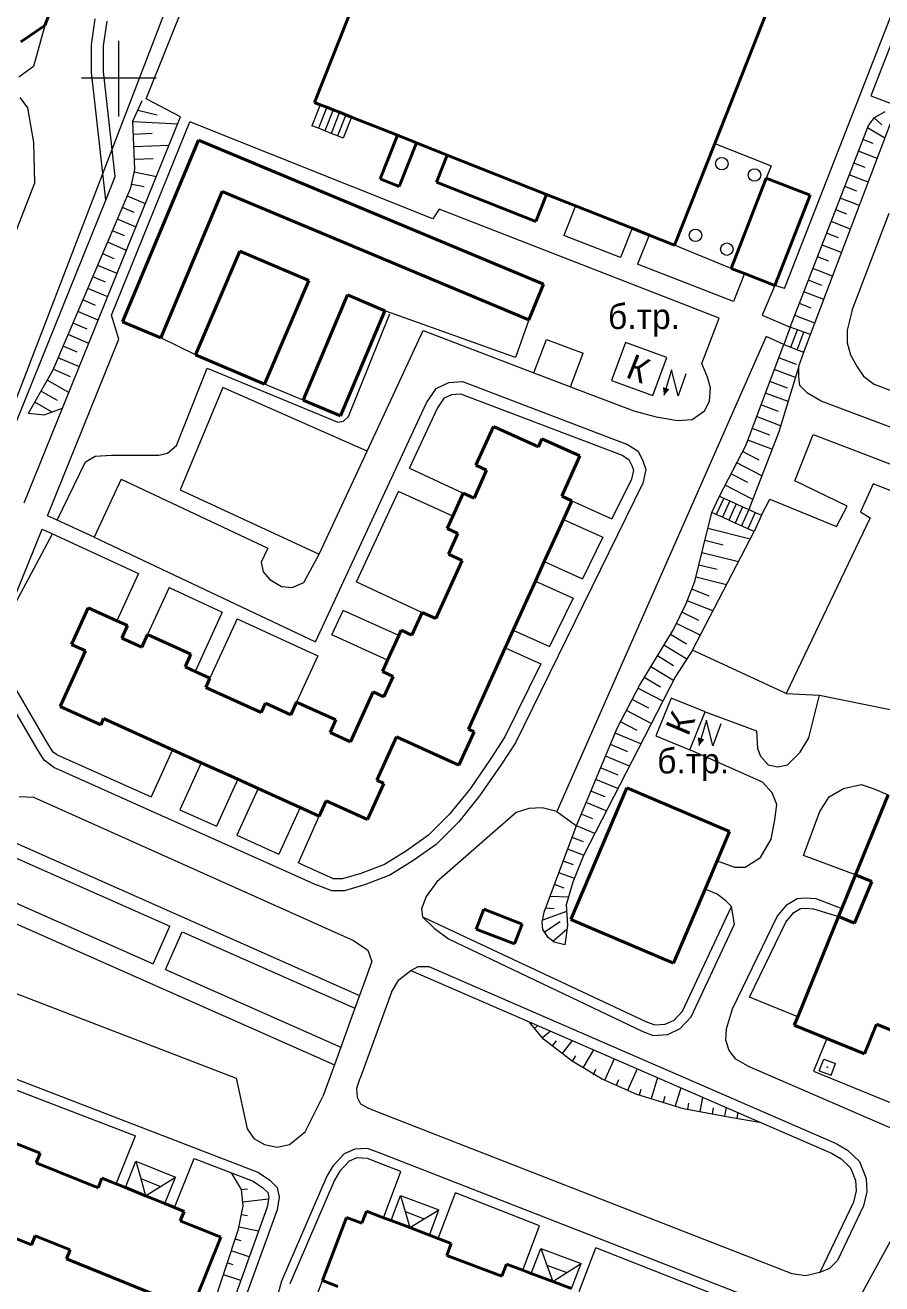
# Model space of a CAD drawing. Extents: x 1000 to 4000, y -5000 to -1000.
# Drawn here: x 1385.1 to 1521.5, y -3991.9 to -3791.5 of the extents above; entities that cross this region are included whole.
import ezdxf
from ezdxf.enums import TextEntityAlignment as Align

# ---------------------------------------------------------------- set-up
doc = ezdxf.new("R2010")
doc.units = 0
doc.header["$MEASUREMENT"] = 0
for name, color, linetype in [('1', 7, 'CONTINUOUS'), ('11', 7, 'CONTINUOUS'), ('16', 7, 'CONTINUOUS'), ('17', 7, 'CONTINUOUS'), ('18', 7, 'CONTINUOUS'), ('24', 7, 'CONTINUOUS'), ('25', 7, 'CONTINUOUS'), ('37', 7, 'CONTINUOUS'), ('40', 7, 'CONTINUOUS'), ('6', 7, 'CONTINUOUS'), ('7', 7, 'CONTINUOUS')]:
    doc.layers.add(name, color=color, linetype=linetype)
doc.styles.get("Standard").update_dxf_attribs({"font": 'txt', "height": 0.2})

msp = doc.modelspace()

# ---------------------------------------------------------------- linework, layer by layer
at = {"layer": '1', "color": 253, "linetype": 'Continuous', "lineweight": 0}
for p, q in [((1400, -3806.06), (1400, -3794.02)), ((1405.96, -3800), (1394.04, -3800))]:
    msp.add_line(p, q, dxfattribs=at)
at = {"layer": '11', "color": 253, "linetype": 'Continuous', "lineweight": 0}
for p, q in [((1404.36, -3803.28), (1417.09, -3771.49)), ((1505.95, -3833.47), (1525.95, -3782.22)), ((1409.84, -3806.14), (1404.36, -3803.28)), ((1449.96, -3822.38), (1411.33, -3806.92)), ((1497.47, -3830.26), (1488.43, -3826.55)), ((1443.23, -3837.32), (1442.34, -3837)), ((1463.15, -3844.47), (1443.23, -3837.32)), ((1465.25, -3838.43), (1463.15, -3844.47)), ((1412.23, -3844.04), (1406.7, -3841.32)), ((1429.35, -3851.23), (1423.2, -3848.7))]:
    msp.add_line(p, q, dxfattribs=at)
at = {"layer": '16', "color": 253, "linetype": 'Continuous', "lineweight": 0}
for p, q in [((1480.67, -3842.04), (1478.44, -3848.1)), ((1487.21, -3844.45), (1480.67, -3842.04)), ((1484.98, -3850.5), (1487.21, -3844.45)), ((1487.99, -3846.41), (1486.78, -3850.52)), ((1489.01, -3850.54), (1487.99, -3846.41)), ((1490.27, -3847.03), (1489.01, -3850.54)), ((1478.44, -3848.1), (1484.98, -3850.5)), ((1487.92, -3898.67), (1485.47, -3904.71)), ((1493.32, -3900.86), (1487.92, -3898.67)), ((1490.88, -3906.9), (1493.32, -3900.86)), ((1493.55, -3902.18), (1492.34, -3906.29)), ((1494.57, -3906.31), (1493.55, -3902.18)), ((1495.83, -3902.8), (1494.57, -3906.31)), ((1485.47, -3904.71), (1490.88, -3906.9))]:
    msp.add_line(p, q, dxfattribs=at)
for points in [[(1486.78, -3850.52), (1487.64, -3849.5), (1486.6, -3849.17)], [(1492.34, -3906.29), (1493.2, -3905.27), (1492.16, -3904.93)]]:
    msp.add_solid(points, dxfattribs=at)
at = {"layer": '18', "color": 253, "linetype": 'Continuous', "lineweight": 0}
msp.add_line((1344.78, -3952.16), (1432.99, -3722.74), dxfattribs=at)
at = {"layer": '24', "color": 253, "linetype": 'Continuous', "lineweight": 0}
for p, q in [((1527.36, -3783.16), (1519.71, -3802.77)), ((1388.22, -3791.57), (1386.41, -3798.13)), ((1395.65, -3794.69), (1396.26, -3790.53)), ((1397.55, -3794.83), (1398.13, -3790.9)), ((1395.65, -3799), (1395.65, -3794.69)), ((1397.55, -3798.89), (1397.55, -3794.83)), ((1386.41, -3798.13), (1384.11, -3799.82)), ((1397.96, -3819.4), (1395.65, -3799)), ((1399.44, -3815.65), (1397.55, -3798.89)), ((1384.26, -3803.03), (1385.49, -3804.72)), ((1519.71, -3802.77), (1553.08, -3815.35)), ((1385.49, -3804.72), (1386.43, -3810.21)), ((1391.06, -3852.54), (1409.84, -3806.14)), ((1398.86, -3837.73), (1411.33, -3806.92)), ((1510.09, -3840.8), (1522.83, -3807.2)), ((1386.43, -3810.21), (1386.56, -3816.68)), ((1397.96, -3819.4), (1399.44, -3815.65)), ((1386.56, -3816.68), (1370.78, -3857.35)), ((1379.37, -3865.34), (1397.96, -3819.4)), ((1450.97, -3820.81), (1449.96, -3822.38)), ((1495.55, -3838.18), (1450.97, -3820.81)), ((1472.72, -3820.32), (1470.84, -3825.05)), ((1516.74, -3836.91), (1522.6, -3821.47)), ((1479.84, -3828.55), (1470.84, -3825.05)), ((1481.69, -3823.88), (1479.84, -3828.55)), ((1484.4, -3824.95), (1482.56, -3829.61)), ((1497.83, -3835.55), (1482.56, -3829.61)), ((1499.58, -3831.08), (1497.83, -3835.55)), ((1504.44, -3832.97), (1502.43, -3837.72)), ((1505.95, -3833.47), (1504.44, -3832.97)), ((1400.03, -3841.55), (1398.86, -3837.73)), ((1502.43, -3837.72), (1506.88, -3839.6)), ((1516.74, -3836.91), (1515.92, -3840.09)), ((1492.78, -3845.41), (1495.55, -3838.18)), ((1388.66, -3869.66), (1400.03, -3841.55)), ((1439.52, -3859.35), (1448.44, -3840.17)), ((1448.44, -3840.17), (1466.08, -3846.88)), ((1466.08, -3846.88), (1468.1, -3841.57)), ((1468.1, -3841.57), (1473.92, -3843.78)), ((1503.05, -3841.11), (1469.7, -3916.74)), ((1505.83, -3842.4), (1503.05, -3841.11)), ((1515.92, -3840.09), (1515.92, -3842.11)), ((1471.9, -3849.1), (1473.92, -3843.78)), ((1508.25, -3845.84), (1509.04, -3843.6)), ((1515.92, -3842.11), (1516.45, -3844.03)), ((1493.7, -3847.57), (1492.78, -3845.41)), ((1508.25, -3847.53), (1508.25, -3845.84)), ((1516.45, -3844.03), (1517.51, -3845.95)), ((1466.08, -3846.88), (1471.9, -3849.1)), ((1494.16, -3849.26), (1493.7, -3847.57)), ((1508.4, -3848.91), (1508.25, -3847.53)), ((1517.51, -3845.95), (1518.55, -3847.42)), ((1518.55, -3847.42), (1520.31, -3848.76)), ((1449, -3851.68), (1450.54, -3849.37)), ((1450.54, -3849.37), (1452.54, -3848.45)), ((1452.54, -3848.45), (1454.7, -3848.29)), ((1454.7, -3848.29), (1480.96, -3858.29)), ((1471.9, -3849.1), (1481.96, -3852.93)), ((1494.01, -3851.41), (1494.16, -3849.26)), ((1509.63, -3850.14), (1508.4, -3848.91)), ((1558.58, -3863.29), (1520.31, -3848.76)), ((1431.32, -3889.7), (1449, -3851.68)), ((1450.67, -3852.61), (1451.83, -3850.87)), ((1451.83, -3850.87), (1453.02, -3850.32)), ((1453.02, -3850.32), (1454.41, -3850.22)), ((1454.41, -3850.22), (1480.1, -3859.99)), ((1493.24, -3852.95), (1494.01, -3851.41)), ((1511.79, -3851.38), (1509.63, -3850.14)), ((1572.06, -3874.27), (1511.79, -3851.38)), ((1384.96, -3867.61), (1391.06, -3852.54)), ((1446.26, -3862.09), (1450.67, -3852.61)), ((1481.96, -3852.93), (1485.55, -3853.88)), ((1491.24, -3854.34), (1493.24, -3852.95)), ((1485.55, -3853.88), (1488.93, -3854.49)), ((1488.93, -3854.49), (1491.24, -3854.34)), ((1507.62, -3864.11), (1510.55, -3856.72)), ((1510.55, -3856.72), (1537, -3866.88)), ((1431.89, -3875.74), (1439.52, -3859.35)), ((1480.96, -3858.29), (1482.65, -3859.36)), ((1482.65, -3859.36), (1483.42, -3860.9)), ((1480.1, -3859.99), (1481.18, -3860.68)), ((1481.18, -3860.68), (1481.66, -3861.63)), ((1481.66, -3861.63), (1481.91, -3862.4)), ((1483.42, -3860.9), (1483.88, -3862.29)), ((1400.4, -3863.82), (1396.09, -3873.07)), ((1400.4, -3863.82), (1423.7, -3874.82)), ((1446.26, -3862.09), (1454.81, -3866.07)), ((1481.61, -3863.82), (1478.5, -3870.15)), ((1481.91, -3862.4), (1481.61, -3863.82)), ((1483.88, -3862.29), (1483.42, -3864.44)), ((1437.84, -3880.18), (1444.54, -3865.79)), ((1453.16, -3869.7), (1444.54, -3865.79)), ((1483.42, -3864.44), (1463.13, -3905.81)), ((1515.93, -3868.11), (1507.62, -3864.11)), ((1520.08, -3864.57), (1518.08, -3869.04)), ((1535.77, -3870.73), (1520.08, -3864.57)), ((1472.11, -3867.26), (1478.5, -3870.15)), ((1502.29, -3869.57), (1503.62, -3867.03)), ((1503.62, -3867.03), (1514.24, -3871.34)), ((1390.21, -3870.37), (1388.66, -3869.66)), ((1514.24, -3871.34), (1515.93, -3868.11)), ((1518.08, -3869.04), (1519.62, -3869.96)), ((1381.42, -3887.55), (1387.79, -3871.8)), ((1387.79, -3871.8), (1389.43, -3872.55)), ((1396.09, -3873.07), (1390.21, -3870.37)), ((1470.77, -3870.22), (1477.07, -3873.07)), ((1519.62, -3869.96), (1506.24, -3897.97)), ((1389.43, -3872.55), (1403.11, -3878.84)), ((1396.09, -3873.07), (1431.32, -3889.7)), ((1477.07, -3873.07), (1473.81, -3879.72)), ((1491.32, -3891.05), (1501.11, -3872.17)), ((1423.7, -3874.82), (1422.67, -3877.05)), ((1429.44, -3880.29), (1431.89, -3875.74)), ((1422.67, -3877.05), (1422.98, -3878.59)), ((1467.72, -3876.96), (1473.81, -3879.72)), ((1403.11, -3878.84), (1399.66, -3886.36)), ((1422.98, -3878.59), (1424.06, -3879.82)), ((1424.06, -3879.82), (1425.9, -3880.9)), ((1408, -3881.09), (1404.56, -3888.58)), ((1408, -3881.09), (1416.47, -3884.99)), ((1425.9, -3880.9), (1427.59, -3881.06)), ((1427.59, -3881.06), (1429.44, -3880.29)), ((1437.84, -3880.18), (1448.29, -3885.05)), ((1466.33, -3880.05), (1472.32, -3882.76)), ((1472.32, -3882.76), (1468.54, -3890.46)), ((1416.47, -3884.99), (1412.13, -3894.43)), ((1433.91, -3888.62), (1435.73, -3884.71)), ((1444.55, -3888.7), (1435.73, -3884.71)), ((1418.83, -3886.07), (1414.5, -3895.5)), ((1418.83, -3886.07), (1431.67, -3891.97)), ((1462.79, -3887.85), (1468.54, -3890.46)), ((1387.04, -3906.86), (1376.44, -3888.66)), ((1442.77, -3892.64), (1433.91, -3888.62)), ((1388.66, -3905.88), (1380.01, -3891.03)), ((1461.51, -3890.67), (1467.18, -3893.24)), ((1506.24, -3897.97), (1491.32, -3891.05)), ((1431.67, -3891.97), (1428.29, -3899.32)), ((1467.18, -3893.24), (1461.47, -3904.87)), ((1509.83, -3905), (1511.52, -3898.22)), ((1511.52, -3898.22), (1531.31, -3902.23)), ((1493.32, -3900.86), (1501.52, -3903.92)), ((1501.52, -3903.92), (1501.68, -3906.69)), ((1389.54, -3907.27), (1388.66, -3905.88)), ((1461.47, -3904.87), (1459.24, -3908.29)), ((1463.13, -3905.81), (1460.82, -3909.35)), ((1508.44, -3907.3), (1509.83, -3905)), ((1388.12, -3908.55), (1387.04, -3906.86)), ((1390.06, -3907.67), (1389.54, -3907.27)), ((1390.06, -3907.67), (1405.16, -3914.43)), ((1408.56, -3906.91), (1405.16, -3914.43)), ((1502.44, -3912.08), (1490.88, -3906.9)), ((1501.68, -3906.69), (1502.14, -3907.92)), ((1502.14, -3907.92), (1503.37, -3909.31)), ((1506.44, -3909.31), (1508.44, -3907.3)), ((1389.58, -3909.7), (1388.12, -3908.55)), ((1389.58, -3909.7), (1431.58, -3928.49)), ((1413.13, -3908.98), (1409.73, -3916.47)), ((1459.24, -3908.29), (1455.91, -3913.13)), ((1460.82, -3909.35), (1457.44, -3914.27)), ((1503.37, -3909.31), (1504.91, -3909.61)), ((1504.91, -3909.61), (1506.44, -3909.31)), ((1418.92, -3911.61), (1415.53, -3919.07)), ((1422.16, -3913.08), (1418.79, -3920.53)), ((1455.91, -3913.13), (1452.64, -3917.15)), ((1503.98, -3913.77), (1502.44, -3912.08)), ((1504.75, -3915.62), (1503.98, -3913.77)), ((1513.05, -3914.38), (1515.38, -3913.1)), ((1515.38, -3913.1), (1518.14, -3912.46)), ((1518.14, -3912.46), (1520.06, -3913.1)), ((1520.06, -3913.1), (1522.48, -3914.1)), ((1384.12, -3914.33), (1386.42, -3914.48)), ((1386.42, -3914.48), (1437.34, -3937.26)), ((1457.44, -3914.27), (1454.05, -3918.43)), ((1504.44, -3918.08), (1504.75, -3915.62)), ((1511.56, -3916.72), (1513.05, -3914.38)), ((1409.73, -3916.47), (1415.53, -3919.07)), ((1428.85, -3916.11), (1425.49, -3923.53)), ((1428.58, -3924.91), (1431.9, -3917.49)), ((1452.64, -3917.15), (1449.28, -3920.51)), ((1463.24, -3916.9), (1450.64, -3927.95)), ((1465.24, -3916.28), (1463.24, -3916.9)), ((1467.39, -3916.13), (1465.24, -3916.28)), ((1469.7, -3916.74), (1467.39, -3916.13)), ((1509.01, -3923.75), (1511.56, -3916.72)), ((1454.05, -3918.43), (1450.52, -3921.97)), ((1503.83, -3921.16), (1504.44, -3918.08)), ((1380.1, -3920.23), (1438.32, -3946.03)), ((1418.79, -3920.53), (1425.49, -3923.53)), ((1449.28, -3920.51), (1445.77, -3923)), ((1450.52, -3921.97), (1446.82, -3924.59)), ((1502.14, -3924.08), (1503.83, -3921.16)), ((1379.3, -3922.24), (1408.11, -3935.01)), ((1445.77, -3923), (1442.28, -3925.19)), ((1517.29, -3926.82), (1509.01, -3923.75)), ((1428.58, -3924.91), (1434.24, -3927.46)), ((1442.28, -3925.19), (1438.53, -3926.63)), ((1446.82, -3924.59), (1443.13, -3926.89)), ((1495.23, -3924.62), (1497.98, -3925.62)), ((1497.98, -3925.62), (1499.68, -3925.62)), ((1499.68, -3925.62), (1502.14, -3924.08)), ((1435.63, -3927.46), (1434.24, -3927.46)), ((1438.53, -3926.63), (1435.63, -3927.46)), ((1443.13, -3926.89), (1439.13, -3928.43)), ((1450.64, -3927.95), (1448.95, -3930.26)), ((1376.89, -3928.33), (1405.45, -3940.99)), ((1433.9, -3929.36), (1431.58, -3928.49)), ((1435.9, -3929.36), (1433.9, -3929.36)), ((1439.13, -3928.43), (1435.9, -3929.36)), ((1495.23, -3929.91), (1493.31, -3929.12)), ((1496.61, -3930.99), (1495.23, -3929.91)), ((1375.78, -3931.15), (1434.31, -3957.1)), ((1448.95, -3930.26), (1448.18, -3932.26)), ((1489.7, -3948.53), (1497.52, -3931.85)), ((1497.52, -3931.85), (1496.61, -3930.99)), ((1498, -3934.68), (1497.52, -3931.85)), ((1504.78, -3933.46), (1506.37, -3931.54)), ((1506.37, -3931.54), (1507.96, -3930.59)), ((1507.96, -3930.59), (1509.24, -3930.48)), ((1509.24, -3930.48), (1510.94, -3930.59)), ((1510.94, -3930.59), (1515.1, -3932.19)), ((1448.18, -3932.26), (1448.33, -3933.49)), ((1448.33, -3933.49), (1450.18, -3935.34)), ((1448.33, -3933.49), (1484.02, -3950.25)), ((1497.66, -3948.16), (1504.78, -3933.46)), ((1506.19, -3934.37), (1507.47, -3932.82)), ((1507.47, -3932.82), (1508.49, -3932.21)), ((1508.49, -3932.21), (1509.26, -3932.14)), ((1509.26, -3932.14), (1510.58, -3932.23)), ((1510.58, -3932.23), (1514.57, -3933.48)), ((1405.45, -3940.99), (1408.11, -3935.01)), ((1407.45, -3941.88), (1410.11, -3935.9)), ((1410.11, -3935.9), (1437.58, -3948.07)), ((1450.18, -3935.34), (1452.47, -3936.99)), ((1491.08, -3949.46), (1498, -3934.68)), ((1500.41, -3946.3), (1506.19, -3934.37)), ((1437.34, -3937.26), (1439.65, -3938.8)), ((1452.47, -3936.99), (1483.39, -3951.76)), ((1439.65, -3938.8), (1440.26, -3940.65)), ((1407.45, -3941.88), (1435.34, -3954.24)), ((1440.26, -3940.65), (1439.31, -3943.29)), ((1446.47, -3942.05), (1447.64, -3941.43)), ((1447.64, -3941.43), (1449.34, -3941.43)), ((1449.34, -3941.43), (1514.2, -3969.61)), ((1439.31, -3943.29), (1438.32, -3946.03)), ((1443.39, -3945.49), (1444.56, -3943.55)), ((1444.56, -3943.55), (1446.47, -3942.05)), ((1446.47, -3942.05), (1465.3, -3950.24)), ((1382.97, -3945.45), (1418.67, -3959.18)), ((1438.32, -3946.03), (1437.58, -3948.07)), ((1443.39, -3945.49), (1438.42, -3959.2)), ((1508.06, -3949.43), (1500.41, -3946.3)), ((1437.58, -3948.07), (1435.34, -3954.24)), ((1486.97, -3950.61), (1488.4, -3949.95)), ((1488.4, -3949.95), (1489.7, -3948.53)), ((1489.38, -3951.3), (1491.08, -3949.46)), ((1496.71, -3951.36), (1497.66, -3948.16)), ((1465.3, -3950.24), (1502.31, -3966.32)), ((1483.39, -3951.76), (1485.08, -3952.38)), ((1484.02, -3950.25), (1485.31, -3950.72)), ((1485.31, -3950.72), (1486.97, -3950.61)), ((1487.38, -3952.23), (1489.38, -3951.3)), ((1496.6, -3953.17), (1496.71, -3951.36)), ((1369.68, -3953.99), (1422.14, -3974.15)), ((1485.08, -3952.38), (1487.38, -3952.23)), ((1497.13, -3954.77), (1496.6, -3953.17)), ((1369.27, -3955.57), (1402.64, -3968.39)), ((1435.34, -3954.24), (1434.31, -3957.1)), ((1498.19, -3956.15), (1497.13, -3954.77)), ((1434.31, -3957.1), (1432.49, -3962.14)), ((1500.09, -3957.25), (1498.19, -3956.15)), ((1500.09, -3957.25), (1529.92, -3970.21)), ((1418.67, -3959.18), (1420.42, -3967.27)), ((1437.88, -3960.77), (1438.42, -3959.2)), ((1437.98, -3962.26), (1437.88, -3960.77)), ((1429.65, -3967.74), (1432.49, -3962.14)), ((1438.51, -3963.33), (1437.98, -3962.26)), ((1439.68, -3963.97), (1438.51, -3963.33)), ((1440.96, -3964.5), (1439.68, -3963.97)), ((1507.19, -3990.37), (1440.96, -3964.5)), ((1420.42, -3967.27), (1421.5, -3968.81)), ((1427.19, -3969.74), (1429.65, -3967.74)), ((1502.31, -3966.32), (1513.42, -3971.14)), ((1399.56, -3976.03), (1402.64, -3968.39)), ((1421.5, -3968.81), (1423.19, -3969.74)), ((1423.19, -3969.74), (1425.19, -3970.2)), ((1425.19, -3970.2), (1427.19, -3969.74)), ((1514.2, -3969.61), (1516, -3970.68)), ((1408.86, -3979.78), (1412, -3971.99)), ((1412, -3971.99), (1417.93, -3974.27)), ((1435.87, -3971.27), (1434.07, -3973.19)), ((1437.57, -3970.52), (1435.87, -3971.27)), ((1437.9, -3971.9), (1436.69, -3972.43)), ((1439.59, -3970.42), (1437.57, -3970.52)), ((1439.59, -3972.01), (1437.9, -3971.9)), ((1441.88, -3971.23), (1439.59, -3970.42)), ((1441.87, -3972.87), (1439.59, -3972.01)), ((1502.63, -3994.96), (1441.88, -3971.23)), ((1513.42, -3971.14), (1514.96, -3972.06)), ((1514.96, -3972.06), (1516.46, -3973.47)), ((1516, -3970.68), (1517.91, -3972.49)), ((1434.07, -3973.19), (1433.11, -3974.78)), ((1435.18, -3974.03), (1434.35, -3975.42)), ((1436.69, -3972.43), (1435.18, -3974.03)), ((1444.9, -3974.07), (1441.87, -3972.87)), ((1442.12, -3981.42), (1444.9, -3974.07)), ((1516.46, -3973.47), (1517.28, -3975.52)), ((1517.91, -3972.49), (1518.98, -3975.15)), ((1417.93, -3974.27), (1421.39, -3975.6)), ((1421.39, -3975.6), (1422.95, -3976.64)), ((1422.14, -3974.15), (1423.98, -3975.38)), ((1423.98, -3975.38), (1425.21, -3976.61)), ((1433.11, -3974.78), (1425.89, -3991.51)), ((1434.35, -3975.42), (1427.2, -3991.97)), ((1517.28, -3975.52), (1517.36, -3977.12)), ((1518.98, -3975.15), (1519.08, -3977.28)), ((1422.95, -3976.64), (1423.72, -3977.41)), ((1423.72, -3977.41), (1423.87, -3978.19)), ((1425.21, -3976.61), (1425.52, -3978.15)), ((1450.84, -3984.71), (1453.57, -3977.46)), ((1466.99, -3982.7), (1453.57, -3977.46)), ((1517.36, -3977.12), (1516.92, -3978.94)), ((1519.08, -3977.28), (1518.55, -3979.52)), ((1423.63, -3979.75), (1416.3, -4000)), ((1423.87, -3978.19), (1423.63, -3979.75)), ((1425.52, -3978.15), (1425.21, -3980.15)), ((1516.92, -3978.94), (1511.61, -3990.12)), ((1518.55, -3979.52), (1514.41, -3988.24)), ((1525.99, -3979.27), (1518.13, -3993.76)), ((1425.21, -3980.15), (1418.03, -4000)), ((1464.32, -3989.79), (1466.99, -3982.7)), ((1473.3, -3993.18), (1475.94, -3986.19)), ((1496.24, -3994.22), (1475.94, -3986.19)), ((1511.61, -3990.12), (1509.32, -3990.68)), ((1513.14, -3989.51), (1511.61, -3990.12)), ((1514.41, -3988.24), (1513.14, -3989.51)), ((1425.89, -3991.51), (1425.36, -3993.42)), ((1429.21, -4000), (1432.44, -3991.43)), ((1509.32, -3990.68), (1507.19, -3990.37))]:
    msp.add_line(p, q, dxfattribs=at)
at = {"layer": '25', "color": 253, "linetype": 'Continuous', "lineweight": 0}
for p, q in [((1506.88, -3839.6), (1505.83, -3842.4)), ((1508.02, -3840.03), (1506.88, -3839.6)), ((1506.97, -3842.83), (1508.02, -3840.03)), ((1508, -3843.22), (1509.05, -3840.41)), ((1509.05, -3840.41), (1508.02, -3840.03)), ((1509.04, -3843.6), (1510.09, -3840.8)), ((1510.09, -3840.8), (1509.05, -3840.41)), ((1505.83, -3842.4), (1506.97, -3842.83)), ((1506.97, -3842.83), (1508, -3843.22)), ((1508, -3843.22), (1509.04, -3843.6)), ((1494.41, -3869.13), (1495.59, -3866.53)), ((1496.28, -3866.84), (1495.1, -3869.44)), ((1495.59, -3866.53), (1496.28, -3866.84)), ((1497.28, -3867.3), (1496.1, -3869.9)), ((1496.28, -3866.84), (1497.28, -3867.3)), ((1498.29, -3867.75), (1497.11, -3870.35)), ((1497.28, -3867.3), (1498.29, -3867.75)), ((1498.29, -3867.75), (1499.29, -3868.21)), ((1495.1, -3869.44), (1494.41, -3869.13)), ((1496.1, -3869.9), (1495.1, -3869.44)), ((1499.29, -3868.21), (1498.11, -3870.81)), ((1500.29, -3868.66), (1499.11, -3871.26)), ((1499.29, -3868.21), (1500.29, -3868.66)), ((1501.29, -3869.12), (1500.11, -3871.72)), ((1500.29, -3868.66), (1501.29, -3869.12)), ((1502.29, -3869.57), (1501.11, -3872.17)), ((1501.29, -3869.12), (1502.29, -3869.57)), ((1497.11, -3870.35), (1496.1, -3869.9)), ((1498.11, -3870.81), (1497.11, -3870.35)), ((1499.11, -3871.26), (1498.11, -3870.81)), ((1500.11, -3871.72), (1499.11, -3871.26)), ((1501.11, -3872.17), (1500.11, -3871.72))]:
    msp.add_line(p, q, dxfattribs=at)
at = {"layer": '37', "color": 253, "linetype": 'Continuous', "lineweight": 0}
for p, q in [((1402.25, -3806.81), (1403.72, -3803.51)), ((1406.1, -3805.89), (1403.02, -3805.1)), ((1520.27, -3806.22), (1521.97, -3805.26)), ((1402.56, -3814.51), (1402.25, -3806.81)), ((1409.37, -3807.3), (1402.26, -3806.93)), ((1506.88, -3839.6), (1519.32, -3807.5)), ((1519.32, -3807.5), (1520.27, -3806.22)), ((1521.43, -3807.41), (1520.22, -3806.29)), ((1405.33, -3808.81), (1402.34, -3808.93)), ((1520.09, -3810.4), (1518.44, -3809.76)), ((1521.95, -3809.51), (1519.16, -3807.89)), ((1407.99, -3810.71), (1402.41, -3810.93)), ((1520.71, -3812.78), (1517.72, -3811.62)), ((1405.49, -3812.81), (1402.49, -3812.93)), ((1518.79, -3814.19), (1517, -3813.49)), ((1401.94, -3817.43), (1402.56, -3814.51)), ((1405.98, -3815.66), (1402.47, -3814.92)), ((1519.3, -3816.53), (1516.27, -3815.36)), ((1389.48, -3846.52), (1401.94, -3817.43)), ((1404.06, -3817.3), (1402.06, -3816.88)), ((1517.46, -3817.96), (1515.55, -3817.22)), ((1404.24, -3819.97), (1401.38, -3818.75)), ((1517.88, -3820.27), (1514.83, -3819.09)), ((1402.43, -3821.37), (1400.59, -3820.59)), ((1515.89, -3821.64), (1514.11, -3820.95)), ((1402.74, -3823.68), (1399.8, -3822.43)), ((1516.46, -3824.01), (1513.38, -3822.82)), ((1400.89, -3825.07), (1399.02, -3824.26)), ((1514.57, -3825.42), (1512.66, -3824.68)), ((1401.23, -3827.39), (1398.23, -3826.1)), ((1515.04, -3827.74), (1511.94, -3826.55)), ((1399.73, -3831.1), (1396.65, -3829.78)), ((1399.26, -3828.72), (1397.44, -3827.94)), ((1513.02, -3829.11), (1511.22, -3828.41)), ((1397.89, -3832.48), (1395.87, -3831.62)), ((1513.62, -3831.49), (1510.49, -3830.28)), ((1398.23, -3834.81), (1395.08, -3833.46)), ((1511.92, -3832.97), (1509.77, -3832.14)), ((1396.3, -3836.15), (1394.29, -3835.29)), ((1512.2, -3835.23), (1509.05, -3834.01)), ((1396.73, -3838.52), (1393.5, -3837.13)), ((1436.54, -3853.84), (1443.16, -3837.51)), ((1510.78, -3838.97), (1507.6, -3837.74)), ((1510.22, -3836.6), (1508.33, -3835.87)), ((1394.94, -3839.93), (1392.72, -3838.97)), ((1395.23, -3842.22), (1391.93, -3840.81)), ((1393.35, -3843.59), (1391.14, -3842.65)), ((1502.28, -3851.84), (1505.83, -3842.4)), ((1393.73, -3845.93), (1390.35, -3844.49)), ((1507.85, -3845.57), (1505.04, -3844.51)), ((1508.25, -3845.84), (1505.04, -3856.29)), ((1385.64, -3853.29), (1389.48, -3846.52)), ((1392.32, -3847.51), (1389.57, -3846.32)), ((1409.16, -3858.46), (1414.08, -3846.14)), ((1414.08, -3846.14), (1434.85, -3854.76)), ((1507.69, -3847.65), (1504.34, -3846.38)), ((1390.22, -3851.3), (1387.61, -3849.81)), ((1392.07, -3850.04), (1388.6, -3848.07)), ((1506.44, -3849.31), (1503.63, -3848.26)), ((1389.41, -3853.13), (1386.62, -3851.55)), ((1499.84, -3858.34), (1502.28, -3851.84)), ((1506.52, -3851.48), (1502.93, -3850.13)), ((1385.64, -3853.29), (1388.1, -3853.6)), ((1388.1, -3853.6), (1391.06, -3852.54)), ((1435.77, -3854.61), (1436.54, -3853.84)), ((1505.03, -3853.05), (1502.22, -3852)), ((1434.85, -3854.76), (1435.77, -3854.61)), ((1503.62, -3856.8), (1500.82, -3855.74)), ((1505.34, -3855.31), (1501.52, -3853.87)), ((1503.97, -3859.07), (1500.11, -3857.62)), ((1505.04, -3856.29), (1500.29, -3868.66)), ((1406.39, -3860), (1407.77, -3859.69)), ((1407.77, -3859.69), (1409.16, -3858.46)), ((1495.59, -3866.53), (1499.84, -3858.34)), ((1501.94, -3860.81), (1499.28, -3859.43)), ((1390.21, -3870.37), (1394.7, -3861.07)), ((1394.7, -3861.07), (1396.24, -3860.15)), ((1396.24, -3860.15), (1398.85, -3860)), ((1398.85, -3860), (1406.39, -3860)), ((1502.36, -3863.28), (1498.36, -3861.2)), ((1500.1, -3864.36), (1497.43, -3862.98)), ((1500.91, -3867.04), (1496.51, -3864.76)), ((1493.06, -3874.47), (1494.41, -3869.13)), ((1500.49, -3873.38), (1493.77, -3871.67)), ((1381.42, -3887.56), (1389.43, -3872.55)), ((1496.18, -3874.35), (1493.28, -3873.61)), ((1491.68, -3880.11), (1493.06, -3874.47)), ((1498.62, -3876.98), (1492.79, -3875.55)), ((1495.23, -3878.21), (1492.32, -3877.5)), ((1496.72, -3880.63), (1491.84, -3879.44)), ((1490.3, -3883.62), (1491.68, -3880.11)), ((1493.99, -3882.43), (1491.2, -3881.33)), ((1488.28, -3887.78), (1490.3, -3883.62)), ((1494.56, -3884.8), (1490.47, -3883.19)), ((1492.33, -3886.31), (1489.63, -3885)), ((1482.88, -3896.68), (1488.28, -3887.78)), ((1492.56, -3888.65), (1488.76, -3886.8)), ((1490.37, -3890.12), (1487.81, -3888.56)), ((1490.39, -3892.47), (1486.77, -3890.27)), ((1491.32, -3891.05), (1488.6, -3895.22)), ((1488.21, -3895.82), (1484.69, -3893.69)), ((1488.3, -3893.54), (1485.73, -3891.98)), ((1488.6, -3895.22), (1482.65, -3906.83)), ((1486.22, -3896.96), (1483.65, -3895.4)), ((1479.37, -3903.39), (1482.88, -3896.68)), ((1486.57, -3899.18), (1482.64, -3897.12)), ((1484.38, -3900.29), (1481.72, -3898.9)), ((1484.75, -3902.74), (1480.79, -3900.67)), ((1472.79, -3919.15), (1479.37, -3903.39)), ((1482.53, -3903.83), (1479.87, -3902.44)), ((1483.1, -3905.96), (1479.01, -3904.25)), ((1482.65, -3906.83), (1473.96, -3923.74)), ((1481.27, -3909.53), (1477.47, -3907.94)), ((1481.01, -3907.25), (1478.24, -3906.09)), ((1479.47, -3910.94), (1476.7, -3909.79)), ((1479.43, -3913.09), (1475.93, -3911.63)), ((1477.44, -3914.43), (1475.16, -3913.48)), ((1477.6, -3916.66), (1474.39, -3915.32)), ((1475.45, -3917.93), (1473.62, -3917.17)), ((1467.69, -3932.78), (1472.79, -3919.15)), ((1475.76, -3920.23), (1472.85, -3919.01)), ((1473.96, -3921.57), (1472.14, -3920.88)), ((1473.97, -3923.7), (1471.44, -3922.76)), ((1473.96, -3923.74), (1472.26, -3927.99)), ((1472.36, -3925.24), (1470.74, -3924.63)), ((1472.44, -3927.33), (1470.04, -3926.5)), ((1472.26, -3927.99), (1471.2, -3931.61)), ((1470.88, -3928.95), (1469.34, -3928.38)), ((1471.56, -3930.37), (1468.64, -3930.25)), ((1471.2, -3931.61), (1471.41, -3934.91)), ((1467.38, -3934.37), (1467.69, -3932.78)), ((1471.27, -3932.68), (1467.44, -3934.05)), ((1469.29, -3932.24), (1467.94, -3932.12)), ((1467.48, -3935.55), (1467.38, -3934.37)), ((1468.33, -3936.82), (1467.48, -3935.55)), ((1470.26, -3934.3), (1467.76, -3935.96)), ((1471.32, -3935.53), (1469.09, -3937.42)), ((1471.41, -3934.91), (1470.99, -3937.99)), ((1469.29, -3937.57), (1468.33, -3936.82)), ((1470.99, -3937.99), (1469.29, -3937.57)), ((1467.58, -3952.98), (1465.3, -3950.24)), ((1466.68, -3950.83), (1466.16, -3951.27)), ((1468.73, -3951.73), (1467.44, -3952.8)), ((1472.15, -3956.49), (1467.58, -3952.98)), ((1469.6, -3953.27), (1468.99, -3954.06)), ((1472.16, -3953.22), (1470.57, -3955.28)), ((1472.67, -3955.64), (1472.16, -3956.5)), ((1475.58, -3954.7), (1473.87, -3957.53)), ((1476.93, -3959.37), (1472.15, -3956.49)), ((1475.9, -3957.82), (1475.49, -3958.74)), ((1478.84, -3956.12), (1477.32, -3959.55)), ((1482.51, -3957.72), (1480.98, -3961.17)), ((1482.45, -3961.82), (1476.93, -3959.37)), ((1479.56, -3959.44), (1479.15, -3960.36)), ((1485.76, -3959.12), (1484.74, -3962.51)), ((1489.88, -3964.06), (1482.45, -3961.82)), ((1483.11, -3960.98), (1482.82, -3961.93)), ((1489.45, -3960.73), (1488.57, -3963.66)), ((1486.94, -3962.13), (1486.65, -3963.09)), ((1497.32, -3965.44), (1489.88, -3964.06)), ((1490.68, -3963.19), (1490.5, -3964.17)), ((1492.9, -3962.23), (1492.47, -3964.54)), ((1494.62, -3963.92), (1494.43, -3964.91)), ((1496.66, -3963.86), (1496.4, -3965.27)), ((1502.31, -3966.32), (1497.32, -3965.44)), ((1498.54, -3964.64), (1498.37, -3965.63)), ((1419.51, -3976.91), (1417.93, -3974.27)), ((1419.82, -3979.53), (1419.51, -3976.91)), ((1420.51, -3976.87), (1419.52, -3976.99)), ((1419.05, -3983.23), (1419.82, -3979.53)), ((1423.83, -3978.49), (1419.75, -3978.97)), ((1420.51, -3981.14), (1419.53, -3980.94)), ((1413.51, -4000), (1419.05, -3983.23)), ((1422.26, -3983.55), (1419.12, -3982.9)), ((1419.48, -3985.12), (1418.53, -3984.81)), ((1420.77, -3987.65), (1417.9, -3986.71)), ((1418.22, -3988.92), (1417.27, -3988.61)), ((1419.41, -3991.41), (1416.65, -3990.5))]:
    msp.add_line(p, q, dxfattribs=at)
at = {"layer": '40', "color": 253, "linetype": 'Continuous', "lineweight": 0}
for p, q in [((1416.54, -3849.23), (1409.77, -3865.54)), ((1439.52, -3859.35), (1416.54, -3849.23)), ((1409.77, -3865.54), (1431.89, -3875.74)), ((1506.24, -3897.97), (1511.52, -3898.22)), ((1469.7, -3916.74), (1472.85, -3919.01))]:
    msp.add_line(p, q, dxfattribs=at)
at = {"layer": '6', "color": 253, "linetype": 'Continuous', "lineweight": 40}
for p, q in [((1388.22, -3791.57), (1408.61, -3738.37)), ((1509.09, -3774.45), (1494.85, -3810.36)), ((1431.14, -3803.83), (1439.99, -3781.52)), ((1388.22, -3791.57), (1384.38, -3794.19)), ((1432.07, -3804.2), (1431.14, -3803.83)), ((1433.09, -3804.6), (1432.07, -3804.2)), ((1434.11, -3805.01), (1433.09, -3804.6)), ((1435.14, -3805.41), (1434.11, -3805.01)), ((1436.16, -3805.82), (1435.14, -3805.41)), ((1437.03, -3806.16), (1436.16, -3805.82)), ((1444.37, -3809.07), (1437.03, -3806.16)), ((1441.62, -3816.01), (1444.37, -3809.07)), ((1447.37, -3810.26), (1444.37, -3809.07)), ((1412.69, -3809.87), (1400.61, -3838.78)), ((1467.6, -3832.8), (1412.69, -3809.87)), ((1447.37, -3810.26), (1444.62, -3817.2)), ((1452.28, -3812.21), (1447.37, -3810.26)), ((1494.85, -3810.36), (1488.43, -3826.55)), ((1450.57, -3816.51), (1452.28, -3812.21)), ((1468.09, -3818.48), (1452.28, -3812.21)), ((1444.62, -3817.2), (1441.62, -3816.01)), ((1466.38, -3822.78), (1450.57, -3816.51)), ((1503.06, -3815.89), (1497.47, -3830.26)), ((1510.03, -3818.61), (1503.06, -3815.89)), ((1406.7, -3841.32), (1416.43, -3818.04)), ((1416.43, -3818.04), (1465.25, -3838.43)), ((1468.09, -3818.48), (1466.38, -3822.78)), ((1472.72, -3820.32), (1468.09, -3818.48)), ((1504.44, -3832.97), (1510.03, -3818.61)), ((1481.69, -3823.88), (1472.72, -3820.32)), ((1484.4, -3824.95), (1481.69, -3823.88)), ((1488.43, -3826.55), (1484.4, -3824.95)), ((1412.23, -3844.04), (1419.27, -3827.52)), ((1419.27, -3827.52), (1430.23, -3832.19)), ((1497.47, -3830.26), (1499.58, -3831.08)), ((1499.58, -3831.08), (1504.44, -3832.97)), ((1430.23, -3832.19), (1423.2, -3848.7)), ((1465.25, -3838.43), (1467.6, -3832.8)), ((1436.38, -3834.49), (1429.35, -3851.23)), ((1442.34, -3837), (1436.38, -3834.49)), ((1435.31, -3853.73), (1442.34, -3837)), ((1400.61, -3838.78), (1406.7, -3841.32)), ((1423.2, -3848.7), (1412.23, -3844.04)), ((1429.35, -3851.23), (1435.31, -3853.73)), ((1456.82, -3861.61), (1459.63, -3855.42)), ((1459.63, -3855.42), (1466.78, -3858.65)), ((1466.78, -3858.65), (1467.35, -3857.39)), ((1467.35, -3857.39), (1473.4, -3860.13)), ((1456.82, -3861.61), (1458.55, -3862.4)), ((1473.4, -3860.13), (1470.5, -3866.53)), ((1458.55, -3862.4), (1456.54, -3866.85)), ((1453.16, -3869.7), (1454.81, -3866.07)), ((1454.81, -3866.07), (1456.54, -3866.85)), ((1470.5, -3866.53), (1472.11, -3867.26)), ((1472.11, -3867.26), (1470.77, -3870.22)), ((1452.26, -3871.7), (1453.16, -3869.7)), ((1453.99, -3872.48), (1452.26, -3871.7)), ((1470.77, -3870.22), (1467.72, -3876.96)), ((1453.99, -3872.48), (1452.49, -3875.79)), ((1452.49, -3875.79), (1454.64, -3876.76)), ((1454.64, -3876.76), (1450.45, -3886.03)), ((1467.72, -3876.96), (1466.33, -3880.05)), ((1466.33, -3880.05), (1462.79, -3887.85)), ((1392.46, -3890.17), (1395.12, -3884.3)), ((1395.12, -3884.3), (1399.66, -3886.36)), ((1448.29, -3885.05), (1446.65, -3888.66)), ((1450.45, -3886.03), (1448.29, -3885.05)), ((1399.66, -3886.36), (1401.4, -3887.15)), ((1400.49, -3889.15), (1401.4, -3887.15)), ((1444.55, -3888.7), (1444.92, -3887.88)), ((1446.65, -3888.66), (1444.92, -3887.88)), ((1462.79, -3887.85), (1461.51, -3890.67)), ((1403.65, -3890.59), (1400.49, -3889.15)), ((1404.56, -3888.58), (1403.65, -3890.59)), ((1404.56, -3888.58), (1411.48, -3891.71)), ((1442.77, -3892.64), (1444.55, -3888.7)), ((1390.69, -3900.03), (1394.69, -3891.18)), ((1394.69, -3891.18), (1392.46, -3890.17)), ((1411.48, -3891.71), (1410.57, -3893.72)), ((1461.51, -3890.67), (1455.65, -3903.62)), ((1412.13, -3894.43), (1410.57, -3893.72)), ((1441.96, -3894.43), (1442.77, -3892.64)), ((1414.5, -3895.5), (1412.13, -3894.43)), ((1413.83, -3896.99), (1414.5, -3895.5)), ((1441.96, -3894.43), (1443.68, -3895.22)), ((1443.68, -3895.22), (1442.21, -3898.46)), ((1422.65, -3900.99), (1413.83, -3896.99)), ((1436.88, -3905.64), (1440.49, -3897.68)), ((1442.21, -3898.46), (1440.49, -3897.68)), ((1423.33, -3899.5), (1422.65, -3900.99)), ((1427.37, -3901.34), (1423.33, -3899.5)), ((1428.29, -3899.32), (1427.37, -3901.34)), ((1428.29, -3899.32), (1434.53, -3902.16)), ((1397.13, -3902.95), (1390.69, -3900.03)), ((1397.58, -3901.94), (1397.13, -3902.95)), ((1408.56, -3906.91), (1397.58, -3901.94)), ((1434.53, -3902.16), (1433.62, -3904.17)), ((1455.65, -3903.62), (1456.56, -3904.03)), ((1436.88, -3905.64), (1433.62, -3904.17)), ((1444.19, -3904.86), (1441.07, -3911.75)), ((1454.14, -3909.36), (1444.19, -3904.86)), ((1456.56, -3904.03), (1454.14, -3909.36)), ((1413.13, -3908.98), (1408.56, -3906.91)), ((1418.92, -3911.61), (1413.13, -3908.98)), ((1422.16, -3913.08), (1418.92, -3911.61)), ((1441.07, -3911.75), (1442.19, -3912.26)), ((1428.85, -3916.11), (1422.16, -3913.08)), ((1442.19, -3912.26), (1439.57, -3918.02)), ((1480.88, -3912.99), (1471.95, -3933.95)), ((1497.22, -3919.95), (1480.88, -3912.99)), ((1433, -3915.04), (1431.9, -3917.49)), ((1439.57, -3918.02), (1433, -3915.04)), ((1522.48, -3914.1), (1517.29, -3926.82)), ((1431.9, -3917.49), (1428.85, -3916.11)), ((1495.23, -3924.62), (1497.22, -3919.95)), ((1493.31, -3929.12), (1495.23, -3924.62)), ((1517.29, -3926.82), (1515.1, -3932.19)), ((1519.85, -3927.87), (1517.13, -3934.53)), ((1519.85, -3927.87), (1517.29, -3926.82)), ((1488.29, -3940.91), (1493.31, -3929.12)), ((1456.89, -3935.45), (1458.12, -3932.29)), ((1458.12, -3932.29), (1464.23, -3934.66)), ((1471.95, -3933.95), (1488.29, -3940.91)), ((1514.57, -3933.48), (1508.06, -3949.43)), ((1515.1, -3932.19), (1514.57, -3933.48)), ((1517.13, -3934.53), (1514.57, -3933.48)), ((1463, -3937.83), (1456.89, -3935.45)), ((1464.23, -3934.66), (1463, -3937.83)), ((1508.06, -3949.43), (1507.51, -3950.77)), ((1507.51, -3950.77), (1512.69, -3952.88)), ((1518.68, -3955.33), (1520.61, -3950.6)), ((1520.61, -3950.6), (1525.76, -3952.7)), ((1512.69, -3952.88), (1518.68, -3955.33)), ((1387.48, -3971.16), (1383.32, -3969.48)), ((1386.87, -3972.69), (1387.48, -3971.16)), ((1396.71, -3976.66), (1386.87, -3972.69)), ((1397.32, -3975.13), (1396.71, -3976.66)), ((1399.56, -3976.03), (1397.32, -3975.13)), ((1401.04, -3976.63), (1399.56, -3976.03)), ((1404.26, -3977.93), (1401.04, -3976.63)), ((1407.31, -3979.16), (1404.26, -3977.93)), ((1408.86, -3979.78), (1407.31, -3979.16)), ((1410.4, -3980.41), (1408.86, -3979.78)), ((1409.79, -3981.93), (1410.4, -3980.41)), ((1416.24, -3984.54), (1409.79, -3981.93)), ((1432.44, -3991.43), (1436.23, -3981.39)), ((1436.23, -3981.39), (1438.69, -3982.31)), ((1439.41, -3980.4), (1438.69, -3982.31)), ((1442.12, -3981.42), (1439.41, -3980.4)), ((1443.34, -3981.88), (1442.12, -3981.42)), ((1446.3, -3983), (1443.34, -3981.88)), ((1379.05, -3982.9), (1386.11, -3985.75)), ((1449.43, -3984.18), (1446.3, -3983)), ((1386.7, -3984.3), (1386.11, -3985.75)), ((1392.26, -3986.54), (1386.7, -3984.3)), ((1412.19, -3994.57), (1416.24, -3984.54)), ((1450.84, -3984.71), (1449.43, -3984.18)), ((1452.92, -3985.5), (1450.84, -3984.71)), ((1452.92, -3985.5), (1452.2, -3987.41)), ((1391.68, -3987.99), (1392.26, -3986.54)), ((1391.68, -3987.99), (1408.27, -3994.69)), ((1452.2, -3987.41), (1460.99, -3990.72)), ((1461.71, -3988.81), (1460.99, -3990.72)), ((1464.32, -3989.79), (1461.71, -3988.81)), ((1465.65, -3990.3), (1464.32, -3989.79)), ((1434.89, -3992.35), (1432.44, -3991.43)), ((1469.08, -3991.59), (1465.65, -3990.3)), ((1472.06, -3992.71), (1469.08, -3991.59))]:
    msp.add_line(p, q, dxfattribs=at)
at = {"layer": '7', "color": 253, "linetype": 'Continuous', "lineweight": 0}
for p, q in [((1432.07, -3804.2), (1430.74, -3807.56)), ((1433.09, -3804.6), (1431.76, -3807.96)), ((1434.11, -3805.01), (1432.78, -3808.37)), ((1435.14, -3805.41), (1433.8, -3808.77)), ((1431.76, -3807.96), (1430.74, -3807.56)), ((1436.16, -3805.82), (1434.83, -3809.18)), ((1437.03, -3806.16), (1435.7, -3809.53)), ((1432.78, -3808.37), (1431.76, -3807.96)), ((1433.8, -3808.77), (1432.78, -3808.37)), ((1434.83, -3809.18), (1433.8, -3808.77)), ((1435.7, -3809.53), (1434.83, -3809.18)), ((1494.85, -3810.36), (1503.84, -3813.93)), ((1503.84, -3813.93), (1503.06, -3815.89)), ((1512.69, -3952.88), (1510.57, -3958.1)), ((1511.5, -3958.03), (1512.2, -3956.16)), ((1511.5, -3958.03), (1513.37, -3958.74)), ((1512.2, -3956.16), (1514.08, -3956.87)), ((1513.37, -3958.74), (1514.08, -3956.87)), ((1510.57, -3958.1), (1527.73, -3965.1)), ((1401.04, -3976.63), (1402.73, -3972.42)), ((1402.73, -3972.42), (1409.01, -3974.95)), ((1402.73, -3972.42), (1403.49, -3975.17)), ((1403.49, -3975.17), (1406.63, -3976.44)), ((1403.49, -3975.17), (1404.26, -3977.93)), ((1406.63, -3976.44), (1409.01, -3974.95)), ((1407.31, -3979.16), (1409.01, -3974.95)), ((1404.26, -3977.93), (1406.63, -3976.44)), ((1404.26, -3977.93), (1404.26, -3977.93)), ((1443.34, -3981.88), (1444.84, -3977.89)), ((1444.84, -3977.89), (1450.94, -3980.19)), ((1444.84, -3977.89), (1445.57, -3980.45)), ((1445.57, -3980.45), (1448.62, -3981.59)), ((1445.57, -3980.45), (1446.3, -3983)), ((1446.3, -3983), (1448.62, -3981.59)), ((1448.62, -3981.59), (1450.94, -3980.19)), ((1449.43, -3984.18), (1450.94, -3980.19)), ((1446.3, -3983), (1446.3, -3983)), ((1465.65, -3990.3), (1467.16, -3986.31)), ((1467.16, -3986.31), (1473.57, -3988.72)), ((1467.16, -3986.31), (1468.12, -3988.95)), ((1468.12, -3988.95), (1471.32, -3990.16)), ((1468.12, -3988.95), (1469.08, -3991.59)), ((1471.32, -3990.16), (1473.57, -3988.72)), ((1472.06, -3992.71), (1473.57, -3988.72)), ((1469.08, -3991.59), (1471.32, -3990.16)), ((1469.08, -3991.59), (1469.08, -3991.59))]:
    msp.add_line(p, q, dxfattribs=at)
for centre in [(1495.99, -3813.59), (1501.18, -3815.39), (1491.8, -3825), (1496.79, -3827.2)]:
    msp.add_circle(centre, 1, dxfattribs=at)
msp.add_ellipse((1512.79, -3957.45), major_axis=(0.029, 0.029), ratio=1, start_param=5.138167, end_param=11.421352, dxfattribs=at)

# ---------------------------------------------------------------- texts
at = {"layer": '17', "color": 253, "linetype": 'Continuous', "lineweight": 0}
for p in [(1483.6, -3838.38), (1491.43, -3909.15)]:
    msp.add_text('б.тр.', height=4, dxfattribs=at).set_placement(p, align=Align.MIDDLE)
for rotation, p in [(338.146, (1482.69, -3846.24)), (67.127, (1489.37, -3902.68))]:
    msp.add_text('К', height=4, rotation=rotation, dxfattribs=at).set_placement(p, align=Align.MIDDLE)

doc.saveas('drawing.dxf')
